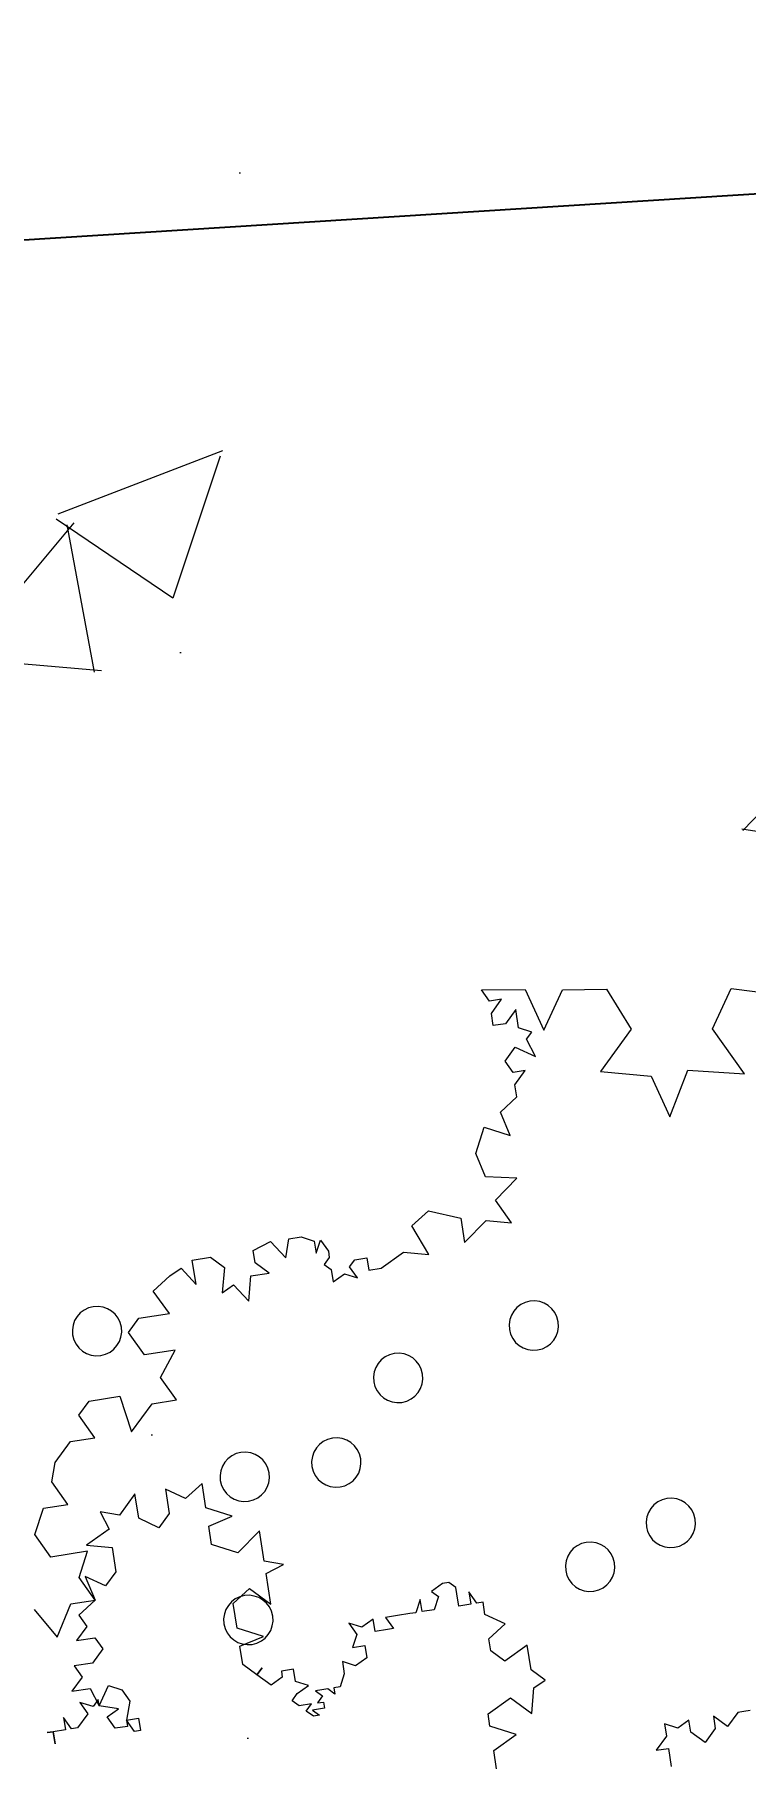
# Model space of a CAD drawing. Header units: metres. Extents: x 0 to 4415, y 1197 to 2590.
# Drawn here: x 1907.693 to 1907.923, y 1309.65 to 1310.211 of the extents above; entities that cross this region are included whole.
import ezdxf

# ---------------------------------------------------------------- set-up
doc = ezdxf.new("R2010")
doc.units = ezdxf.units.M
doc.linetypes.add('CONTINU', pattern=[0])
doc.layers.get('DEFPOINTS').update_dxf_attribs({"lineweight": 5})
doc.layers.add('00-cote', color=7, linetype='CONTINU', lineweight=20)
doc.layers.add('SECURITE', color=3, linetype='Continuous')
doc.layers.add('veg', color=7, linetype='Continuous', lineweight=9, true_color=0x61c200)
doc.styles.add('WALIDcotat', font='times.ttf')
doc.dimstyles.new('walid 100', dxfattribs={"dimscale": 0, "dimtxt": 0.25, "dimasz": 0.1, "dimexe": 1.25, "dimexo": 0.625, "dimgap": 0.02, "dimtad": 1, "dimdec": 0, "dimlfac": 100, "dimrnd": 5, "dimtxsty": 'WALIDcotat', "dimblk": 'COTE', "dimcen": 2.5, "dimse1": 1, "dimse2": 1, "dimclrd": 256, "dimclrt": 256, "dimadec": 0, "dimazin": 0, "dimtfac": 1, "dimtdec": 0, "dimtix": 1, "dimtmove": 2, "dimatfit": 3, "dimldrblk": 'COTE', "dimfxl": 1.25, "dimarcsym": 0})

# ---------------------------------------------------------------- blocks, each defined once
blk = doc.blocks.new('Plantes')
for p, q in [((0.5674, -1.214), (0.6061, -1.2422)), ((0.4338, -1.235), (0.4309, -1.2677)), ((0.4679, -1.2216), (0.4338, -1.235)), ((0.4992, -1.2408), (0.4679, -1.2216)), ((0.7294, -1.2449), (0.7309, -1.2286)), ((0.7316, -1.2204), (0.7309, -1.2286)), ((0.7309, -1.2286), (0.7316, -1.2204)), ((0.7309, -1.2286), (0.7309, -1.2286)), ((0.7309, -1.2286), (0.7309, -1.2286)), ((0.7309, -1.2286), (0.7309, -1.2286)), ((0.7309, -1.2286), (0.7309, -1.2286)), ((0.7309, -1.2286), (0.7309, -1.2286)), ((0.7309, -1.2286), (0.7309, -1.2286)), ((0.7309, -1.2286), (0.7309, -1.2286)), ((0.7309, -1.2286), (0.7309, -1.2286)), ((0.7309, -1.2286), (0.7309, -1.2286)), ((0.739, -1.2293), (0.7309, -1.2286)), ((0.7309, -1.2286), (0.739, -1.2293)), ((0.739, -1.2293), (0.7309, -1.2286)), ((0.7309, -1.2286), (0.739, -1.2293)), ((0.739, -1.2293), (0.7309, -1.2286)), ((0.7309, -1.2286), (0.739, -1.2293)), ((0.7309, -1.2286), (0.7309, -1.2286)), ((0.7309, -1.2286), (0.7309, -1.2286)), ((0.7309, -1.2286), (0.7309, -1.2286)), ((0.7309, -1.2286), (0.7309, -1.2286)), ((0.7309, -1.2286), (0.7309, -1.2286)), ((0.7309, -1.2286), (0.7309, -1.2286)), ((0.7309, -1.2286), (0.7309, -1.2286)), ((0.739, -1.2293), (0.739, -1.2293)), ((0.7472, -1.23), (0.739, -1.2293)), ((0.739, -1.2293), (0.7472, -1.23)), ((0.739, -1.2293), (0.739, -1.2293)), ((0.7472, -1.23), (0.7472, -1.23)), ((0.7472, -1.23), (0.7472, -1.23)), ((0.7472, -1.23), (0.7472, -1.23)), ((0.7472, -1.23), (0.7472, -1.23)), ((0.3744, -1.2544), (0.3477, -1.2767)), ((0.3997, -1.2484), (0.3744, -1.2544)), ((0.4309, -1.2677), (0.3997, -1.2484)), ((0.4948, -1.2899), (0.4992, -1.2408)), ((0.5631, -1.263), (0.5601, -1.2957)), ((0.6061, -1.2422), (0.5631, -1.263)), ((0.6433, -1.2867), (0.6455, -1.2621)), ((0.6455, -1.2621), (0.6611, -1.2718)), ((0.6611, -1.2718), (0.6789, -1.2569)), ((0.6789, -1.2569), (0.6767, -1.2814)), ((0.7101, -1.2761), (0.7279, -1.2613)), ((0.7131, -1.2435), (0.7294, -1.2449)), ((0.7287, -1.2531), (0.7131, -1.2435)), ((0.7279, -1.2613), (0.7287, -1.2531)), ((0.3477, -1.2767), (0.3448, -1.3094)), ((0.5289, -1.2764), (0.4948, -1.2899)), ((0.5282, -1.2846), (0.5601, -1.2957)), ((0.5423, -1.3106), (0.5282, -1.2846)), ((0.5601, -1.2957), (0.5289, -1.2764)), ((0.5601, -1.2957), (0.5787, -1.2727)), ((0.5787, -1.2727), (0.5943, -1.2823)), ((0.5943, -1.2823), (0.6121, -1.2674)), ((0.6121, -1.2674), (0.6099, -1.2919)), ((0.6767, -1.2814), (0.7005, -1.2918)), ((0.6923, -1.291), (0.7012, -1.2836)), ((0.6945, -1.2665), (0.7101, -1.2761)), ((0.7012, -1.2836), (0.6945, -1.2665)), ((0.2958, -1.305), (0.2921, -1.3459)), ((0.3136, -1.2902), (0.2958, -1.305)), ((0.3448, -1.3094), (0.3136, -1.2902)), ((0.4674, -1.3204), (0.4866, -1.2891)), ((0.4866, -1.2891), (0.4919, -1.3226)), ((0.6099, -1.2919), (0.6255, -1.3015)), ((0.6255, -1.3015), (0.6433, -1.2867)), ((0.7005, -1.2918), (0.6745, -1.3059)), ((0.6745, -1.3059), (0.6812, -1.323)), ((0.7005, -1.2918), (0.6923, -1.291)), ((0.7065, -1.317), (0.7005, -1.2918)), ((0.7161, -1.3014), (0.7065, -1.317)), ((0.7317, -1.311), (0.7161, -1.3014)), ((0.4436, -1.31), (0.4674, -1.3204)), ((0.4496, -1.3352), (0.4436, -1.31)), ((0.4919, -1.3226), (0.5245, -1.3255)), ((0.5245, -1.3255), (0.5423, -1.3106)), ((0.6812, -1.323), (0.6969, -1.3326)), ((0.6969, -1.3326), (0.7221, -1.3266)), ((0.7221, -1.3266), (0.7206, -1.343)), ((0.7221, -1.3266), (0.7303, -1.3274)), ((0.7377, -1.3363), (0.7221, -1.3266)), ((0.7303, -1.3274), (0.7317, -1.311)), ((0.2921, -1.3459), (0.3404, -1.3584)), ((0.4229, -1.3576), (0.4496, -1.3352)), ((0.7206, -1.343), (0.737, -1.3444)), ((0.737, -1.3444), (0.7377, -1.3363)), ((0.2082, -1.3631), (0.1904, -1.378)), ((0.2395, -1.3824), (0.2082, -1.3631)), ((0.3404, -1.3584), (0.3048, -1.3882)), ((0.4555, -1.3605), (0.4229, -1.3576)), ((0.4697, -1.3865), (0.4555, -1.3605)), ((0.1556, -1.3996), (0.137, -1.4227)), ((0.1868, -1.4189), (0.1556, -1.3996)), ((0.1904, -1.378), (0.1868, -1.4189)), ((0.2358, -1.4232), (0.2395, -1.3824)), ((0.3048, -1.3882), (0.3019, -1.4209)), ((0.4192, -1.3984), (0.4519, -1.4013)), ((0.4334, -1.4244), (0.4192, -1.3984)), ((0.4519, -1.4013), (0.4697, -1.3865)), ((0.137, -1.4227), (0.1274, -1.4383)), ((0.2707, -1.4016), (0.2358, -1.4232)), ((0.3019, -1.4209), (0.2707, -1.4016)), ((0.1274, -1.4383), (0.1505, -1.4568)), ((0.4148, -1.4474), (0.4334, -1.4244)), ((0.1178, -1.4539), (0.1156, -1.4784)), ((0.1505, -1.4568), (0.1178, -1.4539)), ((0.4475, -1.4504), (0.4148, -1.4474)), ((0.4609, -1.4845), (0.4475, -1.4504)), ((0.472, -1.4526), (0.4609, -1.4845)), ((0.4965, -1.4547), (0.472, -1.4526)), ((0.51, -1.4889), (0.4965, -1.4547)), ((0.1156, -1.4784), (0.1305, -1.4962)), ((0.1305, -1.4962), (0.1639, -1.4909)), ((0.1639, -1.4909), (0.1542, -1.5065)), ((0.4825, -1.5194), (0.51, -1.4889)), ((0.5768, -1.4784), (0.5583, -1.5014)), ((0.6095, -1.4813), (0.5768, -1.4784)), ((0.6229, -1.5154), (0.6095, -1.4813)), ((0.634, -1.4835), (0.6229, -1.5154)), ((0.6585, -1.4857), (0.634, -1.4835)), ((0.6734, -1.5035), (0.6585, -1.4857)), ((0.1542, -1.5065), (0.1773, -1.5251)), ((0.5583, -1.5014), (0.5806, -1.5281)), ((0.6645, -1.5109), (0.6734, -1.5035)), ((0.6734, -1.5035), (0.6645, -1.5109)), ((0.6883, -1.5213), (0.6734, -1.5035)), ((0.1105, -1.5356), (0.1001, -1.5594)), ((0.1268, -1.537), (0.1105, -1.5356)), ((0.1417, -1.5548), (0.1268, -1.537)), ((0.1439, -1.5303), (0.1417, -1.5548)), ((0.1773, -1.5251), (0.1439, -1.5303)), ((0.5234, -1.523), (0.4825, -1.5194)), ((0.5294, -1.5483), (0.5234, -1.523)), ((0.5397, -1.5245), (0.5294, -1.5483)), ((0.5806, -1.5281), (0.5397, -1.5245)), ((0.6697, -1.5443), (0.6705, -1.5362)), ((0.6705, -1.5362), (0.6786, -1.5369)), ((0.6786, -1.5369), (0.6883, -1.5213)), ((0.1001, -1.5594), (0.1232, -1.5779)), ((0.669, -1.5525), (0.6697, -1.5443)), ((0.6853, -1.554), (0.669, -1.5525)), ((0.6921, -1.571), (0.6853, -1.554)), ((0.7017, -1.5554), (0.6921, -1.571)), ((0.7106, -1.548), (0.7017, -1.5554)), ((0.718, -1.5569), (0.7106, -1.548)), ((0.7166, -1.5732), (0.718, -1.5569)), ((0.0979, -1.5839), (0.0965, -1.6002)), ((0.1232, -1.5779), (0.0979, -1.5839)), ((0.6988, -1.5881), (0.6995, -1.5799)), ((0.6995, -1.5799), (0.7069, -1.5888)), ((0.7069, -1.5888), (0.7158, -1.5814)), ((0.7158, -1.5814), (0.7151, -1.5896)), ((0.7255, -1.5658), (0.7166, -1.5732)), ((0.7233, -1.5903), (0.7247, -1.5739)), ((0.7247, -1.5739), (0.7322, -1.5828)), ((0.7329, -1.5747), (0.7255, -1.5658)), ((0.7322, -1.5828), (0.7329, -1.5747)), ((0.0965, -1.6002), (0.1032, -1.6173)), ((0.6966, -1.6126), (0.6973, -1.6044)), ((0.6973, -1.6044), (0.7055, -1.6052)), ((0.6973, -1.6044), (0.6973, -1.6044)), ((0.6973, -1.6044), (0.6973, -1.6044)), ((0.698, -1.5963), (0.6988, -1.5881)), ((0.698, -1.5963), (0.698, -1.5963)), ((0.7055, -1.6052), (0.698, -1.5963)), ((0.7151, -1.5896), (0.7233, -1.5903)), ((0.7151, -1.5896), (0.7151, -1.5896)), ((0.1195, -1.6187), (0.1025, -1.6255)), ((0.1025, -1.6255), (0.1181, -1.6351)), ((0.1032, -1.6173), (0.1195, -1.6187)), ((0.1262, -1.6358), (0.1351, -1.6284)), ((0.1351, -1.6284), (0.1426, -1.6373)), ((0.6127, -1.6298), (0.6283, -1.6395)), ((0.6194, -1.6469), (0.6127, -1.6298)), ((0.6632, -1.6179), (0.6795, -1.6193)), ((0.6699, -1.6349), (0.6632, -1.6179)), ((0.6795, -1.6193), (0.6966, -1.6126)), ((0.1181, -1.6351), (0.1262, -1.6358)), ((0.1426, -1.6373), (0.1589, -1.6387)), ((0.1589, -1.6387), (0.1493, -1.6543)), ((0.6098, -1.6625), (0.6194, -1.6469)), ((0.6283, -1.6395), (0.6454, -1.6327)), ((0.6454, -1.6327), (0.6439, -1.6491)), ((0.6439, -1.6491), (0.6602, -1.6505)), ((0.6602, -1.6505), (0.6699, -1.6349)), ((0.1315, -1.6692), (0.13, -1.6856)), ((0.1404, -1.6618), (0.1315, -1.6692)), ((0.156, -1.6714), (0.1404, -1.6618)), ((0.1493, -1.6543), (0.156, -1.6714)), ((0.6261, -1.664), (0.6098, -1.6625)), ((0.6246, -1.6803), (0.6261, -1.664)), ((0.13, -1.6856), (0.1464, -1.687)), ((0.1464, -1.687), (0.1449, -1.7034)), ((0.6054, -1.7115), (0.6068, -1.6952)), ((0.6068, -1.6952), (0.6083, -1.6788)), ((0.6083, -1.6788), (0.6239, -1.6885)), ((0.6239, -1.6885), (0.6246, -1.6803)), ((0.1449, -1.7034), (0.1257, -1.7346)), ((0.1449, -1.7034), (0.1449, -1.7034)), ((0.5876, -1.7264), (0.6047, -1.7197)), ((0.6047, -1.7197), (0.6054, -1.7115)), ((0.1257, -1.7346), (0.1309, -1.768)), ((0.5683, -1.7576), (0.578, -1.742)), ((0.578, -1.742), (0.5854, -1.7509)), ((0.5854, -1.7509), (0.6025, -1.7442)), ((0.6039, -1.7279), (0.5876, -1.7264)), ((0.6025, -1.7442), (0.6039, -1.7279)), ((0.0915, -1.748), (0.073, -1.7711)), ((0.1309, -1.768), (0.0915, -1.748)), ((0.5676, -1.7658), (0.5683, -1.7576)), ((0.575, -1.7747), (0.5676, -1.7658)), ((0.5683, -1.7576), (0.5683, -1.7576)), ((0.073, -1.7711), (0.0857, -1.8134)), ((0.5832, -1.7754), (0.575, -1.7747)), ((0.5996, -1.7769), (0.5832, -1.7754)), ((0.5981, -1.7932), (0.5996, -1.7769)), ((0.0857, -1.8134), (0.1184, -1.8163)), ((0.5818, -1.7918), (0.5981, -1.7932)), ((0.5974, -1.8014), (0.5818, -1.7918)), ((0.5966, -1.8096), (0.5974, -1.8014)), ((0.613, -1.811), (0.5966, -1.8096)), ((0.6271, -1.837), (0.613, -1.811)), ((0.6457, -1.814), (0.6271, -1.837)), ((0.662, -1.8154), (0.6457, -1.814)), ((0.7452, -1.8064), (0.7259, -1.8376)), ((0.7615, -1.8078), (0.7452, -1.8064)), ((0.7749, -1.842), (0.7615, -1.8078)), ((0.7942, -1.8107), (0.7749, -1.842)), ((0.8187, -1.8129), (0.7942, -1.8107)), ((0.1184, -1.8163), (0.0909, -1.8468)), ((0.6576, -1.8644), (0.6769, -1.8332)), ((0.6769, -1.8332), (0.662, -1.8154)), ((0.0011, -1.8388), (-0.0331, -1.8522)), ((-0.0331, -1.8522), (-0.0197, -1.8863)), ((0.033, -1.8499), (0.0011, -1.8388)), ((0.0375, -1.8914), (0.033, -1.8499)), ((0.0909, -1.8468), (0.0962, -1.8802)), ((0.7259, -1.8376), (0.7482, -1.8643)), ((-0.215, -1.8607), (-0.212, -1.9186)), ((-0.1994, -1.8703), (-0.215, -1.8607)), ((-0.2009, -1.8866), (-0.1994, -1.8703)), ((-0.1831, -1.8718), (-0.2009, -1.8866)), ((-0.1667, -1.8732), (-0.1831, -1.8718)), ((-0.1682, -1.8896), (-0.1667, -1.8732)), ((-0.0516, -1.8752), (-0.0701, -1.8983)), ((-0.0197, -1.8863), (-0.0516, -1.8752)), ((0.065, -1.8609), (0.0375, -1.8914)), ((0.0962, -1.8802), (0.065, -1.8609)), ((0.6903, -1.8674), (0.6576, -1.8644)), ((0.7052, -1.8852), (0.6903, -1.8674)), ((0.7148, -1.8695), (0.7052, -1.8852)), ((0.7482, -1.8643), (0.7148, -1.8695)), ((-0.186, -1.9044), (-0.1682, -1.8896)), ((-0.1615, -1.9066), (-0.186, -1.9044)), ((-0.1184, -1.8858), (-0.1362, -1.9006)), ((-0.1362, -1.9006), (-0.1221, -1.9266)), ((-0.1028, -1.8954), (-0.1184, -1.8858)), ((-0.1043, -1.9117), (-0.1028, -1.8954)), ((-0.0865, -1.8968), (-0.1043, -1.9117)), ((-0.0701, -1.8983), (-0.0865, -1.8968)), ((-0.212, -1.9186), (-0.1562, -1.94)), ((-0.1548, -1.9237), (-0.1615, -1.9066)), ((-0.1459, -1.9163), (-0.1548, -1.9237)), ((-0.1221, -1.9266), (-0.1459, -1.9163)), ((-0.1562, -1.94), (-0.2082, -1.9683)), ((-0.2082, -1.9683), (-0.2051, -2.0263)), ((-0.1501, -2.0559), (-0.0967, -2.0112)), ((-0.0967, -2.0112), (-0.0862, -2.0781)), ((-0.2051, -2.0263), (-0.1501, -2.0559)), ((0.7738, -2.0395), (0.7901, -2.041)), ((0.7805, -2.0566), (0.7738, -2.0395)), ((0.7901, -2.041), (0.8079, -2.0261)), ((0.8079, -2.0261), (0.8065, -2.0424)), ((0.8065, -2.0424), (0.831, -2.0446)), ((0.7709, -2.0722), (0.7805, -2.0566)), ((-0.0862, -2.0781), (-0.0305, -2.0995)), ((0.7872, -2.0737), (0.7709, -2.0722)), ((0.8021, -2.0915), (0.7872, -2.0737)), ((-0.0305, -2.0995), (-0.0906, -2.1271)), ((0.7679, -2.1049), (0.7843, -2.1063)), ((0.7828, -2.1227), (0.7679, -2.1049)), ((0.7843, -2.1063), (0.8021, -2.0915)), ((-0.0906, -2.1271), (-0.0808, -2.2021)), ((0.765, -2.1376), (0.7828, -2.1227)), ((0.7636, -2.1539), (0.7643, -2.1457)), ((0.7643, -2.1457), (0.765, -2.1376)), ((0.7643, -2.1457), (0.7643, -2.1457)), ((0.7643, -2.1457), (0.7643, -2.1457)), ((0.7643, -2.1457), (0.7643, -2.1457)), ((0.765, -2.1376), (0.765, -2.1376)), ((0.765, -2.1376), (0.765, -2.1376)), ((0.765, -2.1376), (0.765, -2.1376)), ((0.765, -2.1376), (0.765, -2.1376)), ((-0.1432, -2.1636), (-0.1952, -2.1919)), ((-0.0808, -2.2021), (-0.1432, -2.1636)), ((-0.1952, -2.1919), (-0.1839, -2.2505))]:
    blk.add_line(p, q)
at = {"color": 50}
for centre in [(0.2037, -1.3215), (0.3988, -1.6272), (0.2344, -1.9008)]:
    blk.add_ellipse(centre, major_axis=(0.0232, 0.0232), ratio=1, start_param=2.267169, end_param=8.550354, dxfattribs=at)
at = {"color": 10}
for centre in [(0.5998, -1.4969), (0.4097, -1.5046), (0.292, -1.7165), (0.559, -1.9545), (0.5079, -2.0652)]:
    blk.add_ellipse(centre, major_axis=(0.0232, 0.0232), ratio=1, start_param=2.267169, end_param=8.550354, dxfattribs=at)
blk = doc.blocks.new('COTE')
at = {"ltscale": 0.05}
h = blk.add_hatch(color=256, dxfattribs=at)
edge = h.paths.add_edge_path()
edge.add_arc((0, 0), 0.25, 0, 360)
for p, q in [((0, -1), (0, 1)), ((1, 0), (-1, 0))]:
    blk.add_line(p, q)
blk.add_circle((0, 0), 0.25)
blk = doc.blocks.new('*D273')
at = {"layer": '00-cote', "lineweight": -2, "ltscale": 0.1, "transparency": 16777216}
blk.add_line((1908.01377, 1313.30836), (1908.24639, 1309.47173), dxfattribs=at)
at = {"layer": 'DEFPOINTS', "color": 0, "ltscale": 0.1, "transparency": 16777216}
for p in [(1908.00772, 1313.40817), (1908.25245, 1309.37192), (1908.25245, 1309.37192)]:
    blk.add_point(p, dxfattribs=at)
at = {"layer": '00-cote', "lineweight": -2, "ltscale": 0.1, "transparency": 16777216, "xscale": 0.1, "yscale": 0.1, "zscale": 0.1}
for p, rotation in [((1908.00772, 1313.40817), 93.46966074430814), ((1908.25245, 1309.37192), 273.4696607443081)]:
    blk.add_blockref('COTE', p, dxfattribs=dict(at, rotation=rotation))
at = {"layer": '00-cote', "ltscale": 0.1, "transparency": 16777216, "insert": (1908.27698, 1311.39895), "char_height": 0.25, "attachment_point": 5, "rotation": 273.4697, "style": 'WALIDcotat'}
blk.add_mtext('405', dxfattribs=at)

msp = doc.modelspace()

# ---------------------------------------------------------------- hatches: boundary and pattern name
at = {"layer": 'veg'}
h = msp.add_hatch(dxfattribs=at)
h.set_pattern_fill('AR-CONC', color=256, scale=0.003, angle=-1e-14, style=0)
h.paths.add_polyline_path([(1913.86234, 1312.10545), (1904.36234, 1312.10545), (1904.36234, 1309.94057), (1905.47326, 1310.01054), (1905.50708, 1309.4559), (1907.36282, 1309.56841), (1907.32912, 1310.12127), (1908.52675, 1310.19669), (1908.56063, 1309.64103), (1910.82943, 1309.77858), (1910.79504, 1310.34265), (1911.99267, 1310.41808), (1912.02723, 1309.85119), (1913.86234, 1309.96245)])
h.paths.add_polyline_path([(1905.47326, 1310.01054), (1904.36234, 1309.94057), (1904.36234, 1309.3865), (1905.50708, 1309.4559)])
h.paths.add_polyline_path([(1908.52675, 1310.19669), (1907.32912, 1310.12127), (1907.36282, 1309.56841), (1908.56063, 1309.64103)], flags=17)
h.paths.add_polyline_path([(1911.99267, 1310.41808), (1910.79504, 1310.34265), (1910.82943, 1309.77858), (1912.02723, 1309.85119)], flags=17)
h = msp.add_hatch(dxfattribs=at)
h.set_pattern_fill('AR-CONC', color=256, scale=0.003, angle=-1e-14, style=0)
h.paths.add_polyline_path([(1913.76235, 1312.10545), (1904.36234, 1312.10545), (1904.36234, 1309.94057), (1905.47326, 1310.01054), (1905.50708, 1309.4559), (1907.36282, 1309.56841), (1907.32912, 1310.12127), (1908.52675, 1310.19669), (1908.56063, 1309.64103), (1910.82943, 1309.77858), (1910.79504, 1310.34265), (1911.99267, 1310.41808), (1912.02723, 1309.85119), (1913.76235, 1309.96245)])
h.paths.add_polyline_path([(1905.47326, 1310.01054), (1904.36234, 1309.94057), (1904.36234, 1309.3865), (1905.50708, 1309.4559)])
h.paths.add_polyline_path([(1908.52675, 1310.19669), (1907.32912, 1310.12127), (1907.36282, 1309.56841), (1908.56063, 1309.64103)], flags=17)
h.paths.add_polyline_path([(1911.99267, 1310.41808), (1910.79504, 1310.34265), (1910.82943, 1309.77858), (1912.02723, 1309.85119)], flags=17)

# ---------------------------------------------------------------- linework, layer by layer
at = {"layer": 'SECURITE', "linetype": 'Continuous'}
msp.add_lwpolyline([(1907.36563, 1309.52238), (1908.56326, 1309.59781), (1908.52675, 1310.19669), (1907.32912, 1310.12127), (1907.36563, 1309.52238)], dxfattribs=at)

# ---------------------------------------------------------------- block references
at = {"layer": 'veg', "ltscale": 0.1, "xscale": -0.2441011966847085, "yscale": 0.2441011966847084, "zscale": 0.2441011966847084, "rotation": 93.75585335120175}
msp.add_blockref('Plantes', (1907.38811, 1309.81869), dxfattribs=at)
msp.add_blockref('Plantes', (1907.38811, 1309.81869), dxfattribs=at)

# ---------------------------------------------------------------- dimensions: what is measured, and where the dimension line sits
at = {"layer": '00-cote', "ltscale": 0.1}
dim = msp.add_aligned_dim(p1=(1908.00772, 1313.40817), p2=(1908.25245, 1309.37192), distance=0, dimstyle='walid 100', override={"dimscale": 1, "dimfxl": 0}, dxfattribs=at)
dim.commit()
dim.dimension.update_dxf_attribs({"geometry": '*D273', "text_midpoint": (1908.27698, 1311.39895)})

doc.saveas('drawing.dxf')
